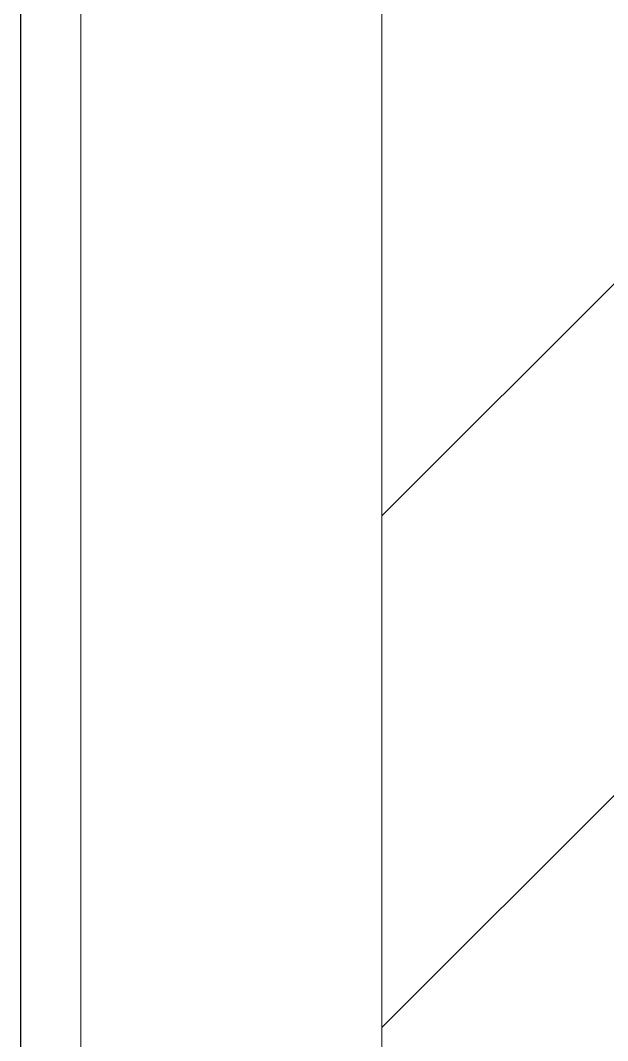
# Model space of a CAD drawing. Header units: millimetres. Extents: x -4000 to 187956, y -58990 to 162485.
# Drawn here: x 0 to 487, y 15562 to 16409 of the extents above; entities that cross this region are included whole.
import ezdxf

# ---------------------------------------------------------------- set-up
doc = ezdxf.new("R2010")
doc.units = ezdxf.units.MM
doc.linetypes.add('Grid Line', pattern=[2222.5, 1270, -317.5, 317.5, -317.5])
doc.linetypes.add('Grid Line 12_5mm', pattern=[2150, 1250, -300, 300, -300])
for name, color, linetype, lineweight in [('A-FLOR-LEVL', 51, 'Continuous', 9), ('A-WALL', 113, 'Continuous', 13), ('A-WALL-PATT', 111, 'Continuous', 13), ('S-GRID', 1, 'Continuous', 30)]:
    doc.layers.add(name, color=color, linetype=linetype, lineweight=lineweight)

# ---------------------------------------------------------------- blocks, each defined once
blk = doc.blocks.new('CMF2_NHAXUONG_A_rvt-1-0_000')
at = {"layer": 'A-WALL-PATT', "lineweight": 9}
h = blk.add_hatch(dxfattribs=at)
h.set_pattern_fill('FP_13', color=250, style=0, pattern_type=2)
h.set_pattern_definition([(45, (0, 0), (-212.132, 212.132), [])])
h.paths.add_polyline_path([(499.79, 300), (499.79, 10870.3), (299.79, 10870.3), (300, 300)])
h.paths.add_polyline_path([(299.79, 14590.3), (499.79, 14590.3), (499.79, 17175.27), (299.79, 17175.27), (299.79, 14768.39)])
h.paths.add_polyline_path([(499.79, 18415.27), (499.79, 21090.23), (299.79, 21090.23), (299.79, 18415.27)])
h.paths.add_polyline_path([(499.79, 22330.23), (499.79, 23150.32), (299.79, 23150.32), (299.79, 22330.23)])
h.paths.add_polyline_path([(299.79, 24390.32), (499.79, 24390.32), (499.79, 45350), (299.79, 45350), (299.79, 26448.76)])
at = {"layer": 'A-FLOR-LEVL', "color": 252}
blk.add_line((0, 12100), (0, 36100), dxfattribs=at)
at = {"layer": 'A-WALL', "color": 35, "lineweight": 15}
blk.add_line((0, 36300.01), (0, 0), dxfattribs=at)
at = {"layer": 'A-WALL', "color": 90, "lineweight": 15}
for p, q in [((0, 17175.27), (0, 14590.3)), ((50, 17175.27), (50, 14590.3)), ((299.79, 14590.3), (299.79, 17175.27)), ((299.79, 17175.27), (299.79, 14590.3))]:
    blk.add_line(p, q, dxfattribs=at)
at = {"layer": 'S-GRID', "linetype": 'Grid Line 12_5mm', "lineweight": 9}
blk.add_line((0, 161185.18), (0, -16487.44), dxfattribs=at)

msp = doc.modelspace()

# ---------------------------------------------------------------- block references
at = {"lineweight": 5}
msp.add_blockref('CMF2_NHAXUONG_A_rvt-1-0_000', (0, 0), dxfattribs=at)

# ---------------------------------------------------------------- next in the draw order: linework, layer by layer
at = {"layer": 'S-GRID', "linetype": 'Grid Line'}
msp.add_line((0, 161185.18), (0, -16487.44), dxfattribs=at)

doc.saveas('drawing.dxf')
